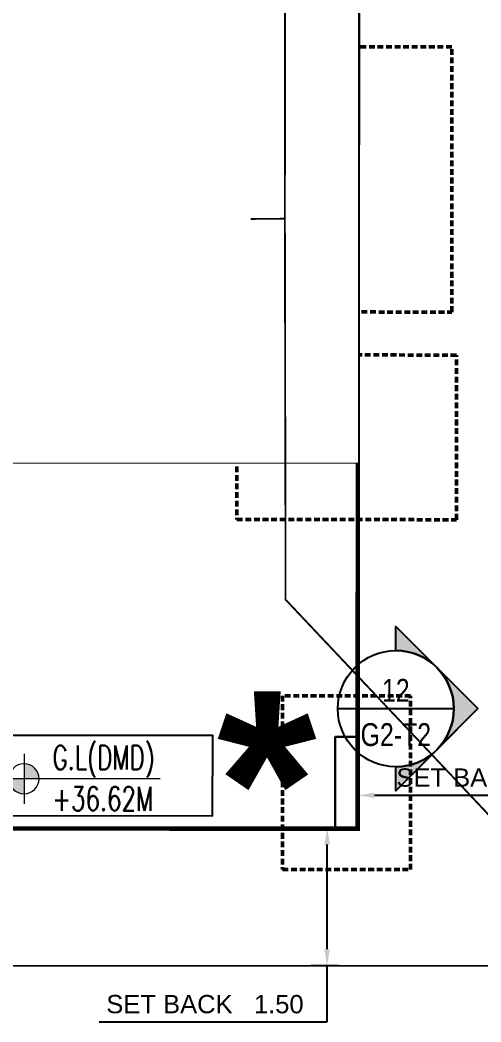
# Model space of a CAD drawing. Header units: centimetres. Extents: x -6122352 to 6876996, y -1694241 to 2592194.
# Drawn here: x 254534 to 259576, y -66809 to -55857 of the extents above; entities that cross this region are included whole.
import ezdxf
from ezdxf.enums import TextEntityAlignment as Align
from ezdxf.xclip import XClip

# ---------------------------------------------------------------- set-up
doc = ezdxf.new("R2010")
doc.units = ezdxf.units.CM
doc.header["$MEASUREMENT"] = 0
doc.header["$XCLIPFRAME"] = 2
doc.header["$PDMODE"] = 66
doc.header["$PDSIZE"] = 100
for name, pattern in [('CENTER', [2, 1.25, -0.25, 0.25, -0.25]), ('DASHED2', [0.375, 0.25, -0.125]), ('XR-AR-END-SETTING OUT PLAN$0$23261-XR-AR-SI-GF$0$HIDDEN', [0.375, 0.25, -0.125]), ('XR-AR-END-SETTING OUT PLAN$0$23585-XR-AR-END-GROUND FLOOR$0$23261-XR-AR-SI-GF$0$HIDDEN', [0.375, 0.25, -0.125]), ('XR-AR-END-SETTING OUT PLAN$0$23585-XR-AR-END-GROUND FLOOR$0$945-4P-1-101-GROUND FLOOR PLAN$0$XR-MIDDLE-GROUND FLOOR PLAN$0$HIDDEN2', [0.1875, 0.125, -0.0625]), ('XR-AR-END-SETTING OUT PLAN$0$23585-XR-AR-END-GROUND FLOOR$0$XR-END-GROUND FLOOR PLAN$0$HIDDEN2', [0.1875, 0.125, -0.0625])]:
    doc.linetypes.add(name, pattern=pattern)
doc.layers.get('Defpoints').update_dxf_attribs({"color": 255, "linetype": 'CENTER'})
for name, color, linetype in [('00-MI-DIM', 7, 'Continuous'), ('23585-XR-AR-BOUNDARY WALLS AND SETBACKS$0$setback', 7, 'XR-AR-END-SETTING OUT PLAN$0$23261-XR-AR-SI-GF$0$HIDDEN'), ('@MI-MEP', 7, 'Continuous'), ('@MI-REF LAYER', 7, 'Continuous'), ('B_TH_4', 7, 'Continuous'), ('XR-AR-END-SETTING OUT PLAN$0$23585-XR-AR-END-GROUND FLOOR$0$A-Flor-Strs', 1, 'Continuous'), ('XREF1$0$S-LEVELS', 2, 'Continuous'), ('XREF1$0$TYPICAL NEW PROFILE', 3, 'Continuous')]:
    doc.layers.add(name, color=color, linetype=linetype)
doc.layers.add('23585-XR-AR-DAMAC PLOT LIMITS$0$1-End units', color=7, linetype='Continuous', lineweight=5, true_color=0xf8991e)
for name, color, linetype, lineweight in [('@ Foundations', 4, 'DASHED2', 50), ('A-ANNO-TEXT', 3, 'Continuous', 25), ('XR-AR-END-SETTING OUT PLAN$0$23585-XR-AR-END-GROUND FLOOR$0$A-DOOR-FULL', 1, 'Continuous', 9), ('XR-AR-END-SETTING OUT PLAN$0$23585-XR-AR-END-GROUND FLOOR$0$A-FLOR-OVHD', 9, 'XR-AR-END-SETTING OUT PLAN$0$23585-XR-AR-END-GROUND FLOOR$0$23261-XR-AR-SI-GF$0$HIDDEN', 15), ('XR-AR-END-SETTING OUT PLAN$0$23585-XR-AR-END-GROUND FLOOR$0$A-GLAZ-SILL', 8, 'Continuous', 5), ('XR-AR-END-SETTING OUT PLAN$0$23585-XR-AR-END-GROUND FLOOR$0$A-GLAZ-WNDO', 232, 'Continuous', 9), ('XR-AR-END-SETTING OUT PLAN$0$23585-XR-AR-END-GROUND FLOOR$0$A-WALL', 7, 'Continuous', 30), ('XR-AR-END-SETTING OUT PLAN$0$23585-XR-AR-END-GROUND FLOOR$0$S-COLS', 51, 'Continuous', 40), ('XR-AR-END-SETTING OUT PLAN$0$23585-XR-AR-END-GROUND FLOOR$0$S-COLS-PATT', 8, 'Continuous', 5), ('XREF1$0$36-TAGLVL', 23, 'Continuous', 9)]:
    doc.layers.add(name, color=color, linetype=linetype, lineweight=lineweight)
doc.styles.add('Arial', font='arialbd.ttf')
doc.styles.add('Arial Narrow', font='ARIALN.TTF', dxfattribs={"width": 0.95, "height": 500})
doc.styles.get("Standard").update_dxf_attribs({"font": 'arial.ttf'})
doc.styles.add('XREF1$0$DLT_TEXT', font='romans.shx', dxfattribs={"width": 0.7})
doc.dimstyles.get("Standard").update_dxf_attribs({"dimtxt": 5, "dimasz": 0.5, "dimexe": 0.18, "dimexo": 0.0625, "dimgap": 0.09, "dimtad": 0, "dimtih": 1, "dimtoh": 1, "dimdec": 0, "dimzin": 0, "dimdsep": 46, "dimtxsty": 'Standard', "dimcen": 0.09, "dimadec": 0, "dimazin": 0, "dimtfac": 1, "dimtdec": 0, "dimtofl": 0, "dimtmove": 0, "dimatfit": 3, "dimfxl": 1, "dimtolj": 1, "dimtzin": 0, "dimarcsym": 0})

# ---------------------------------------------------------------- blocks, each defined once
blk = doc.blocks.new('23585-XR-AR-BOUNDARY WALLS AND SETBACKS')
at = {"layer": '23585-XR-AR-BOUNDARY WALLS AND SETBACKS$0$setback', "ltscale": 40, "const_width": 0.05}
blk.add_lwpolyline([(496589.3042704653, 2769016.813751923), (496574.9270819985, 2769029.987465308), (496579.081752577, 2769034.521751822), (496583.1351982165, 2769038.945401632), (496587.1885940474, 2769043.36919708), (496591.2422023872, 2769047.793206184), (496595.2953435249, 2769052.216741944), (496599.448957163, 2769056.749667525), (496613.8257116083, 2769043.575580135), (496609.6727737097, 2769039.043074088), (496605.6193757943, 2769034.619476363), (496601.5657508896, 2769030.195649182), (496597.5123508899, 2769025.771849183), (496593.4589551392, 2769021.34805382)], close=True, dxfattribs=at)
blk = doc.blocks.new('A$C9d9485f6')
at = {"layer": 'A-ANNO-TEXT', "rotation": 312.4881850805905}
blk.add_blockref('23585-XR-AR-BOUNDARY WALLS AND SETBACKS', (-2377088.534775567, -1504219.252137818), dxfattribs=at)
blk = doc.blocks.new('23585-XR-AR-DAMAC PLOT LIMITS')
at = {"layer": '23585-XR-AR-DAMAC PLOT LIMITS$0$1-End units', "color": 251, "true_color": 0x636466}
blk.add_lwpolyline([(496616.9583000001, 2769044.7741), (496610.7786999997, 2769038.0297), (496593.0834999997, 2769054.2435), (496599.2638999997, 2769060.988299999)], close=True, dxfattribs=at)
blk = doc.blocks.new('A$Cf093b529')
at = {"layer": 'A-ANNO-TEXT'}
blk.add_blockref('23585-XR-AR-DAMAC PLOT LIMITS', (-495391.9901121984, -2768603.441896566), dxfattribs=at)
blk = doc.blocks.new('*U35')
for points in [[(91, -5.684341886080801e-14), (41, -5.684341886080801e-14), (41, 1021), (91, 1021)], [(0, 0), (38, -5.684341886080801e-14), (38, -50), (50, -50), (50, -249.999999999997), (0, -249.999999999997)], [(1100, 2.842170943040401e-14), (1062, -2.842170943040401e-14), (1062, -49.99999999999997), (1050, -49.99999999999997), (1050, -249.999999999997), (1100, -249.999999999997)]]:
    blk.add_lwpolyline(points, close=True)
at = {"color": 8, "linetype": 'XR-AR-END-SETTING OUT PLAN$0$23585-XR-AR-END-GROUND FLOOR$0$XR-END-GROUND FLOOR PLAN$0$HIDDEN2'}
blk.add_arc((41, -5.684341886080801e-14), 1021, 1.594950045944486e-15, 90, dxfattribs=at)
at = {"layer": 'XR-AR-END-SETTING OUT PLAN$0$23585-XR-AR-END-GROUND FLOOR$0$A-GLAZ-SILL', "linetype": 'XR-AR-END-SETTING OUT PLAN$0$23585-XR-AR-END-GROUND FLOOR$0$945-4P-1-101-GROUND FLOOR PLAN$0$XR-MIDDLE-GROUND FLOOR PLAN$0$HIDDEN2', "ltscale": 3}
blk.add_lwpolyline([(0, 0), (1100, 0), (1100, -249.999999999997), (0, -249.999999999997)], close=True, dxfattribs=at)
blk = doc.blocks.new('*U37')
for points in [[(91, -5.684341886080801e-14), (41, -5.684341886080801e-14), (41, 1021), (91, 1021)], [(0, 0), (38, -5.684341886080801e-14), (38, -50), (50, -50), (50, -109.9999999801787), (0, -109.9999999801787)], [(1100, 2.842170943040401e-14), (1062, -2.842170943040401e-14), (1062, -49.99999999999997), (1050, -49.99999999999997), (1050, -109.9999999801786), (1100, -109.9999999801786)]]:
    blk.add_lwpolyline(points, close=True)
at = {"color": 8, "linetype": 'XR-AR-END-SETTING OUT PLAN$0$23585-XR-AR-END-GROUND FLOOR$0$XR-END-GROUND FLOOR PLAN$0$HIDDEN2'}
blk.add_arc((41, -5.684341886080801e-14), 1021, 1.594950045944486e-15, 90, dxfattribs=at)
at = {"layer": 'XR-AR-END-SETTING OUT PLAN$0$23585-XR-AR-END-GROUND FLOOR$0$A-GLAZ-SILL', "linetype": 'XR-AR-END-SETTING OUT PLAN$0$23585-XR-AR-END-GROUND FLOOR$0$945-4P-1-101-GROUND FLOOR PLAN$0$XR-MIDDLE-GROUND FLOOR PLAN$0$HIDDEN2', "ltscale": 3}
blk.add_lwpolyline([(0, 0), (1100, 0), (1100, -109.9999999801786), (0, -109.9999999801786)], close=True, dxfattribs=at)
blk = doc.blocks.new('XR-AR-END-SETTING OUT PLAN$0$23585-XR-AR-END-GROUND FLOOR$0$A$C75a8815d')
at = {"layer": 'XR-AR-END-SETTING OUT PLAN$0$23585-XR-AR-END-GROUND FLOOR$0$S-COLS', "color": 252, "lineweight": 30}
for points in [[(-0.02841067314147949, 3499.999932765961), (-0.02841019630432129, 2699.999933242798), (249.9715893268585, 2699.999932765961), (249.9715902805328, 3499.999933004379)], [(3.814697265625e-06, 0.001664876937866211), (3.814697265625e-06, 550.001665353775), (250.0000038146973, 550.0016646385193), (250.0000038146973, 0.001665115356445312)], [(-0.02838230133056641, -3999.998283624649), (-0.0283818244934082, -2999.99828338623), (249.9716181755066, -2999.998282670975), (249.9716184139252, -3999.998283147812)]]:
    blk.add_lwpolyline(points, close=True, dxfattribs=at)
blk = doc.blocks.new('XR-AR-END-SETTING OUT PLAN')
at = {"layer": 'XR-AR-END-SETTING OUT PLAN$0$23585-XR-AR-END-GROUND FLOOR$0$A-FLOR-OVHD', "color": 8}
blk.add_line((3200.106140449643, 10249.99855422974), (3200.106631532311, 8999.99834060669), dxfattribs=at)
at = {"layer": 'XR-AR-END-SETTING OUT PLAN$0$23585-XR-AR-END-GROUND FLOOR$0$A-FLOR-OVHD', "color": 8, "ltscale": 5}
for p, q in [((4150.149359419942, 9210.30683708191), (3250.158987239003, 9610.350899219513)), ((3250.158987298608, 9210.306836605072), (4150.149360194802, 9610.350899219513))]:
    blk.add_line(p, q, dxfattribs=at)
blk.add_lwpolyline([(3250.158987298608, 9210.306836605072), (4150.149359419942, 9210.30683708191), (4150.149360194802, 9610.350899219513), (3250.158987239003, 9610.350899219513)], close=True, dxfattribs=at)
at = {"layer": 'XR-AR-END-SETTING OUT PLAN$0$23585-XR-AR-END-GROUND FLOOR$0$A-Flor-Strs', "color": 8}
for p, q in [((3000.102111771703, 10249.9985537529), (3000.102079167962, 8999.993498325348)), ((3300.102112427354, 10249.99855422974), (3300.102079108357, 8999.99349784851)), ((3300.102093592286, 9549.99603509903), (3171.357380345464, 9681.451865673065)), ((3000.102095738053, 9549.996026039124), (3300.102093592286, 9549.99603509903)), ((3300.102093592286, 9549.99603509903), (3171.35738016665, 9418.540202617645))]:
    blk.add_line(p, q, dxfattribs=at)
at = {"layer": 'XR-AR-END-SETTING OUT PLAN$0$23585-XR-AR-END-GROUND FLOOR$0$A-GLAZ-SILL', "color": 8}
blk.add_line((3250.100986972451, 6049.997144699097), (3250.10133947432, 8199.998291492462), dxfattribs=at)
at = {"layer": 'XR-AR-END-SETTING OUT PLAN$0$23585-XR-AR-END-GROUND FLOOR$0$A-GLAZ-WNDO', "color": 8}
for p, q in [((3000.101339235902, 8199.998291015625), (3000.101339116693, 8149.998291015625)), ((3150.101339295506, 8149.998290538788), (3000.101339116693, 8149.998291015625)), ((3150.100986912847, 6099.997143745422), (3150.101339116693, 8199.998291015625)), ((3150.101339116693, 8199.998291015625), (3150.101339295506, 8149.998290538788)), ((3000.101213410497, 7447.998108863831), (3000.101213350892, 7497.998109340668)), ((3000.101213350892, 7497.998109340668), (3150.101213827729, 7497.998108386993)), ((3150.101213887334, 7447.998108863831), (3000.101213410497, 7447.998108863831)), ((3150.101213827729, 7497.998108386993), (3150.101213887334, 7447.998108863831)), ((3000.100987270474, 6746.998107910156), (3000.100986436009, 6796.998108863831)), ((3000.100986436009, 6796.998108863831), (3150.100987270474, 6796.998108863831)), ((3150.100987270474, 6796.998108863831), (3150.100986376405, 6746.998108863831)), ((3150.100986376405, 6746.998108863831), (3000.100987270474, 6746.998107910156)), ((3000.100986972451, 6049.997144699097), (3000.100986972451, 6099.997144699097)), ((3000.100986972451, 6099.997144699097), (3150.100986912847, 6099.997143745422)), ((3000.100986972451, 6049.997144699097), (3250.100986972451, 6049.997144699097)), ((3150.100986912847, 6099.997143745422), (3150.100987151265, 6049.997144699097))]:
    blk.add_line(p, q, dxfattribs=at)
for points in [[(3000.101213350892, 7497.998109340668), (3000.101339116693, 8149.998291015625)], [(3250.122793927789, 8199.997313976288), (3000.101339235902, 8199.998291015625)], [(3050.101339116693, 8149.998291015625), (3050.101213350892, 7497.998108863831)], [(3000.100986972451, 6099.997144699097), (3000.101213410497, 7447.998108863831)], [(3050.101213291287, 7447.998109340668), (3050.100986912847, 6796.998107910156)], [(3050.100986853242, 6746.998108386993), (3050.1009863168, 6099.997145175934)]]:
    blk.add_lwpolyline(points, dxfattribs=at)
at = {"layer": 'XR-AR-END-SETTING OUT PLAN$0$23585-XR-AR-END-GROUND FLOOR$0$A-WALL', "color": 8}
for points in [[(9250.102083459496, 6650.001490592957), (9050.100989297032, 6650.001235485077), (9050.10098965466, 8750.000639915466), (6850.11106570065, 8750.002635478973), (6850.111066058278, 8700.0026679039), (6750.111065879464, 8700.002668380737), (6750.111065879464, 8750.000871658325), (6650.111065939069, 8750.000871658325), (6650.111065283418, 8850.002022743225), (6950.111065164208, 8850.002250671387), (6950.111065879464, 8899.99970960617), (7050.111065879464, 8899.99970817566), (7050.11106570065, 8850.002797603607), (9050.099628582597, 8850.000640392303), (9050.10098899901, 10349.9981546402), (7050.11106581986, 10349.99975156784), (7050.111065998673, 9799.999710083008), (6950.11106570065, 9799.999708652496), (6950.112433806062, 10550.00580835342), (7050.108891561627, 10550.00580835342), (7050.104876235127, 10449.99988079071), (9050.099116638303, 10449.9981546402), (9049.948119357228, 19523.36598014832), (9249.950268521905, 19523.36597967148)], [(4790.1072358042, 8749.999267578125), (3250.101112738252, 8749.997854709625), (3250.123472645879, 8199.998291492462), (3000.123275354505, 8199.998291015625), (3000.100934281945, 8999.998242855072), (4540.107388034463, 8999.998847484589), (4540.107358470559, 9049.998554706573), (4790.107358232141, 9049.99855518341)], [(5650.11106570065, 8750.000054359436), (4790.107256367803, 8749.999291419983), (4790.107256188989, 8850.000108718872), (5650.111065641046, 8850.001082897186)], [(3250.12934859097, 5750.006791114807), (3250.100409820676, 5750.006854534149), (3250.100986972451, 6049.997144699097), (3000.129348531365, 6049.997144699097), (3000.129348650575, 5499.999974727631), (3250.129348769784, 5500.006791591644)], [(3250.129348710179, 5499.998108386993), (7760.105232134461, 5500.00174665451), (7760.105232253671, 5750.00045633316), (3250.129348531365, 5749.997789859772)]]:
    blk.add_lwpolyline(points, close=True, dxfattribs=at)
blk.add_lwpolyline([(3850.106042101979, 10500.01968860626), (5750.107330158353, 10500.00084400177), (5750.107415214181, 10250.00188541412), (4790.107357934117, 10249.9985537529), (4790.107358291745, 10149.99855566025), (4540.107357993722, 10149.99855566025), (4540.10735835135, 10249.9985537529), (3000.102095916867, 10249.99855327606), (3000.102079048753, 11999.99910259247), (3250.104392960668, 11999.99910163879), (3250.104392841458, 11100.02067995071), (3850.106042161584, 11100.02068090439), (3850.10604198277, 10499.99947547913)], dxfattribs=at)
at = {"layer": 'XR-AR-END-SETTING OUT PLAN$0$23585-XR-AR-END-GROUND FLOOR$0$A-DOOR-FULL', "color": 8, "xscale": -1, "rotation": 270}
blk.add_blockref('*U35', (4790.107358232141, 9049.99855518341), dxfattribs=at)
at = {"layer": 'XR-AR-END-SETTING OUT PLAN$0$23585-XR-AR-END-GROUND FLOOR$0$A-DOOR-FULL', "color": 8, "xscale": 0.9090909090912127, "yscale": 0.9090909090912127, "zscale": 0.9090909090912127, "rotation": 179.9999999999999}
blk.add_blockref('*U37', (6650.111066237092, 8750.001082897186), dxfattribs=at)
at = {"layer": 'XR-AR-END-SETTING OUT PLAN$0$23585-XR-AR-END-GROUND FLOOR$0$S-COLS-PATT', "color": 8}
blk.add_blockref('XR-AR-END-SETTING OUT PLAN$0$23585-XR-AR-END-GROUND FLOOR$0$A$C75a8815d', (3000.129344239831, 5499.998310089111), dxfattribs=at)
blk = doc.blocks.new('END UNIT')
at = {"xscale": 0.001, "yscale": 0.001, "zscale": 0.001}
blk.add_blockref('XR-AR-END-SETTING OUT PLAN', (-9.150201729830158, 0), dxfattribs=at)
blk = doc.blocks.new('TH_4')
at = {"xscale": -1}
blk.add_blockref('END UNIT', (495826.3053798428, 2769130.514097063), dxfattribs=at)
at = {"insert": (495831.45537848, 2769133.514097056), "char_height": 2, "attachment_point": 2, "style": 'Arial'}
blk.add_mtext('\\pxqc;*', dxfattribs=at)
blk = doc.blocks.new('A$C780da55d')
at = {"layer": 'B_TH_4', "xscale": 1.000039159572381, "yscale": 1.000039159572381, "zscale": 1.000039159572381}
blk.add_blockref('TH_4', (-495814.0704651335, -2769239.302089663), dxfattribs=at)
blk = doc.blocks.new('23585-XR-AR-MALDIVE-2$0$TH_4')
blk.add_blockref('A$C780da55d', (495794.655359471, 2769130.864096801))
at = {"layer": '@ Foundations', "linetype": 'DASHED2', "ltscale": 0.25}
for points in [[(495831.1802292943, 2769137.659569025), (495833.4802292943, 2769137.659569025), (495833.4802292943, 2769140.559569024), (495831.1802292943, 2769140.559569024)], [(495833.5302292943, 2769135.389569025), (495833.5302292943, 2769137.189569024), (495831.1302292944, 2769137.189569024), (495831.1302292944, 2769135.389569025)], [(495831.6304292943, 2769131.564569024), (495833.0304292943, 2769131.564569024), (495833.0304292943, 2769133.464569025), (495831.6304292943, 2769133.464569025)]]:
    blk.add_lwpolyline(points, close=True, dxfattribs=at)
blk = doc.blocks.new('A$C4721b5b5')
at = {"color": 1, "true_color": 0xeb0000, "const_width": 0.01}
blk.add_lwpolyline([(33.14992066984996, -2.328306436538696e-10), (27.15006329584867, 0.0001013341825455427), (21.14992334786803, 0.0002150123473256826), (15.14991851570085, 0.0001812328118830919), (9.149913681205362, 0.0001474525779485703), (0, 0.0001343116164207458), (0.0001474521122872829, 24.00014129909687), (9.150061134248972, 24.00015443982556), (15.14991850918159, 24.00005310680717), (21.14992334181443, 24.00008688610978), (27.15021074842662, 24.00010832236148), (33.14993300801143, 24.00015444704331), (42.29813890578225, 23.99995908513665), (42.29729119408876, 0.0001242465805262327)], close=True, dxfattribs=at)
blk = doc.blocks.new('XREF1$0$LVL  ATTR')
at = {"color": 7}
blk.add_wipeout([(-0.33727806633866564, 0.38352486299273547), (1.8973092599409713, 0.38352486299273547), (1.8973092599409713, -0.45047952129880775), (-0.33727806633866564, -0.4504795212988073)], dxfattribs=at)
at = {"layer": 'XREF1$0$36-TAGLVL', "extrusion": (-4.888139810645865e-07, 1.406522031717416e-17, 0.9999999999998805)}
h = blk.add_hatch(color=252, dxfattribs=at)
h.paths.add_polyline_path([(-0.06536514837319736, 0.1562500046566129, 0.4142135623730951), (-0.2216151483731973, 4.656612873077392e-09), (-0.06536514837319736, 4.656612873077392e-09)])
h.paths.add_polyline_path([(0.09088485162680264, 4.656612873077392e-09), (-0.06536514837319736, 4.656612873077392e-09), (-0.06536514837319736, -0.1562499953433871, 0.4142135623730951)])
at = {"layer": 'XREF1$0$36-TAGLVL', "extrusion": (-4.888139810645865e-07, 1.406522031717408e-17, 0.9999999999998805)}
for p, q in [((-0.06536515014719235, -0.2604166821887048), (-0.06536515014719235, 0.2604166511446238)), ((1.351057254982072, -1.396983861923218e-08, 5.262988010916589e-07), (-0.3253053234689158, -1.396983861923218e-08, -1.018362459642307e-07))]:
    blk.add_line(p, q, dxfattribs=at)
blk.add_circle((-0.06536514830387681, -4.494034574497252e-25, 3.195139836529895e-08), 0.15625, dxfattribs=at)
at = {"layer": 'XREF1$0$S-LEVELS', "color": 1}
blk.add_lwpolyline([(-0.3372780663386656, 0.3835248629927364), (1.897309259940972, 0.3835248629927364), (1.897309259940972, -0.4504795212988069), (-0.3372780663386656, -0.4504795212988069)], close=True, dxfattribs=at)
at = {"layer": 'XREF1$0$TYPICAL NEW PROFILE', "color": 3, "style": 'XREF1$0$DLT_TEXT', "width": 0.7}
for tag, p in [('+0.00M', (0.2413431143818681, 0.067100426539497, -0.0001437184612911057)), ('S.S.L', (0.2413431143818681, -0.3452672204089993, -0.0001437184612911057))]:
    blk.add_attdef(tag, p, '', height=0.2500000000000001, dxfattribs=at)
blk = doc.blocks.new('*D768')
at = {"color": 0, "lineweight": -2, "transparency": 16777216}
for p, q in [((494356.3806015836, 2767860.588842768), (494356.8114550118, 2767860.588842768)), ((494356.6314550118, 2767859.264451988), (494356.6314550118, 2767860.408842768)), ((494356.7564036326, 2767859.084451988), (494356.4514550118, 2767859.084451988)), ((494356.6314550118, 2767858.469337104), (494356.6314550118, 2767859.084451988)), ((494354.1388492819, 2767858.469337104), (494356.6314550118, 2767858.469337104))]:
    blk.add_line(p, q, dxfattribs=at)
at = {"color": 0, "transparency": 16777216}
for points in [[(494356.6014550118, 2767860.408842768), (494356.6614550118, 2767860.408842768), (494356.6314550118, 2767860.588842768)], [(494356.6014550118, 2767859.264451988), (494356.6614550118, 2767859.264451988), (494356.6314550118, 2767859.084451988)]]:
    blk.add_solid(points, dxfattribs=at)
at = {"layer": 'Defpoints', "color": 0, "transparency": 16777216}
for p in [(494356.3181015836, 2767860.588842768), (494356.6314550118, 2767860.588842768), (494356.8189036326, 2767859.084451988)]:
    blk.add_point(p, dxfattribs=at)
at = {"color": 0, "transparency": 16777216, "insert": (494355.2951521475, 2767858.662747745), "char_height": 0.2, "attachment_point": 5}
blk.add_mtext('\\A1;SET BACK   1.50', dxfattribs=at)
blk = doc.blocks.new('*D770')
at = {"color": 0, "lineweight": -2, "transparency": 16777216}
for p, q in [((494356.9691336247, 2767860.795808026), (494356.9691336247, 2767861.126457405)), ((494359.7866583421, 2767860.946457405), (494357.1491336247, 2767860.946457405)), ((494359.966658342, 2767860.970453594), (494359.966658342, 2767860.766457405))]:
    blk.add_line(p, q, dxfattribs=at)
at = {"color": 0, "transparency": 16777216}
for points in [[(494357.1491336247, 2767860.976457405), (494357.1491336247, 2767860.916457405), (494356.9691336247, 2767860.946457405)], [(494359.7866583421, 2767860.976457405), (494359.7866583421, 2767860.916457405), (494359.966658342, 2767860.946457405)]]:
    blk.add_solid(points, dxfattribs=at)
at = {"layer": 'Defpoints', "color": 0, "transparency": 16777216}
for p in [(494356.9691336247, 2767860.946457405), (494359.966658342, 2767861.032953594), (494356.9691336247, 2767860.733308026)]:
    blk.add_point(p, dxfattribs=at)
at = {"color": 0, "transparency": 16777216, "insert": (494358.4678959834, 2767861.139936259), "char_height": 0.2, "attachment_point": 5}
blk.add_mtext('\\A1;SET BACK   3.00', dxfattribs=at)
blk = doc.blocks.new('*U1449')
h = blk.add_hatch(color=94)
edge = h.paths.add_edge_path()
edge.add_line((2.073107351624285e-14, 6.35), (2.604757391419942e-14, 8.98025612106915))
edge.add_line((2.604757391419942e-14, 8.98025612106915), (8.980256121069157, -2.309263891220326e-14))
edge.add_line((8.980256121069157, -2.266361413514196e-14), (-1.4210854715202e-14, -8.980256121069157))
edge.add_line((-1.476770798400783e-14, -8.980256121069157), (-1.396315395812787e-14, -6.35))
edge.add_arc((-4.934941344458703e-16, 1.059254079499799e-29), 6.35, 269.9999999999999, 449.9999999999998)
at = {"color": 94}
blk.add_line((-6.35, -5.639932965095795e-15), (6.35, -1.127986593019159e-14), dxfattribs=at)
for points in [[(2.073107351624285e-14, 6.35), (2.604757391419942e-14, 8.98025612106915), (8.980256121069157, -2.266361413514196e-14), (-1.476770798400783e-14, -8.980256121069157), (-1.396315395812787e-14, -6.35, 0.9999999999999994)], [(4.490128060534564, -4.490128060534602, 0.4142135623730951), (4.490128060534587, 4.490128060534556), (8.980256121069157, -3.50714666583527e-14), (4.49012806053457, -4.490128060534602)]]:
    blk.add_lwpolyline(points, format="xyb", close=True)
blk.add_circle((-1.409983241273949e-15, -5.639932965095795e-15), 6.35, dxfattribs=at)
at = {"style": 'Arial Narrow', "width": 0.95, "flags": 8}
blk.add_attdef('VIEWNUMBER', text='', height=2.5, dxfattribs=at).set_placement((-1.409983241273949e-15, -5.639932965095795e-15), align=Align.BOTTOM_CENTER)
blk.add_attdef('SHEETNUMBER', text='', height=2.5, dxfattribs=at).set_placement((-1.409983241273949e-15, -1.587500000000005), align=Align.TOP_CENTER)
blk = doc.blocks.new('A$C01f2c052')
at = {"color": 1, "true_color": 0xeb0000, "const_width": 0.01}
blk.add_lwpolyline([(33.14992066984996, 0.6392779955640435), (27.15006329631433, 0.6393793299794197), (21.14992334786803, 0.6394930081441998), (15.14991851570085, 0.639459228143096), (9.149913681205362, 0.6394254481419921), (0, 0.6394123071804643), (0.0001474521122872829, 24.63941929489374), (9.150061134248972, 24.63943243538961), (15.14991850918159, 24.63933110237122), (21.14992334181443, 24.639364881441), (27.15021074842662, 24.6393863176927), (33.14993300801143, 24.63943244284019), (42.29813890578225, 24.6392370807007), (42.29729119408876, 0.6394022423774004)], close=True, dxfattribs=at)
dim = blk.add_linear_dim(base=(39.29983529937454, 2.501364906318486), p1=(42.29736001667334, 2.587861095089465), p2=(39.29983529937454, 2.288215526845306), text='SET BACK   <>', dimstyle='Standard', override={"dimtxt": 0.2, "dimtad": 1, "dimtih": 0, "dimdec": 2})
dim.commit()
dim.dimension.update_dxf_attribs({"geometry": '*D770', "text_midpoint": (40.79859765799483, 2.694843760225922), "insert": (-494317.6692983254, -2767858.445092499)})
dim = blk.add_linear_dim(base=(38.96215668640798, 2.143750269431621), p1=(39.14960530697135, 0.6393594881519675), p2=(38.64880325802369, 2.143750268500298), angle=90, text='SET BACK   <>', dimstyle='Standard', override={"dimtxt": 0.2, "dimtad": 1, "dimtih": 0, "dimdec": 2, "dimtmove": 1})
dim.commit()
dim.dimension.update_dxf_attribs({"geometry": '*D768', "text_midpoint": (38.82510559883667, 0.0242446050979197), "dimtype": 128, "insert": (-494317.6692983254, -2767858.445092499)})

msp = doc.modelspace()

# ---------------------------------------------------------------- hatches: boundary and pattern name
at = {"layer": '@MI-REF LAYER'}
h = msp.add_hatch(dxfattribs=at)
h.set_pattern_fill('ANSI31', color=256, scale=1999.999998458916, angle=186.7183412143764)
h.set_pattern_definition([(231.7183412143764, (-2377109729.195271, -1504175463.930205), (196.2436825049419, -154.8819453021617), [])])
h.paths.add_polyline_path([(258235.9717915808, -46419.6637702907), (251985.7242510969, -46418.55538738827), (251985.8076264812, -46719.18503831906), (228184.3742574019, -46714.96422227699), (228184.5622126638, -46414.33992341424), (221934.3167168333, -46413.22623358815), (221931.8343687674, -60687.05712075171), (258229.5152586794, -60694.77604477585)])

# ---------------------------------------------------------------- block references
at = {"layer": '@MI-REF LAYER', "xscale": 1000, "yscale": 1000, "zscale": 1000}
msp.add_blockref('A$C9d9485f6', (-23958.95045533385, 48155.57226163784), dxfattribs=at)
at = {"layer": '@MI-REF LAYER', "xscale": 1000, "yscale": 1000, "zscale": 1000, "rotation": 312.4882903633292}
msp.add_blockref('A$Cf093b529', (-891608.7329339073, 539022.7201118186), dxfattribs=at)

# ---------------------------------------------------------------- next in the draw order: block references
at = {"layer": '@MI-REF LAYER'}
ref = msp.add_blockref('23585-XR-AR-MALDIVE-2$0$TH_4', (-496065279.1720243, -2769108736.024544), dxfattribs=dict(at, xscale=999.9999999999999, yscale=999.9999999999999, zscale=999.9999999999999, rotation=359.9898394798748))
XClip(ref).set_block_clipping_path([(495793.21558611444, 2769130.513854292), (495835.25285888393, 2769130.5138520016), (495835.2536825731, 2769154.4537907955), (495826.30549856066, 2769154.4138743416), (495820.3057792054, 2769154.4138282165), (495814.3054913876, 2769154.4138067807), (495808.3054867608, 2769154.413773002), (495802.30562713346, 2769154.4138743337), (495793.21558691445, 2769154.4538613143)])

# ---------------------------------------------------------------- next in the draw order: linework, layer by layer
at = {"layer": '@MI-REF LAYER', "const_width": 5}
msp.add_lwpolyline([(221931.8343687906, -60687.05712077697), (221934.3167168716, -46413.22623347417), (228184.5622129424, -46414.33992317464), (228184.3742574213, -46714.96422230302), (251985.8076266936, -46719.18503818737), (251985.7242510877, -46418.55538738321), (258235.971791611, -46419.66377032368), (258233.3958558601, -60693.49464158788)], close=True, dxfattribs=at)

# ---------------------------------------------------------------- next in the draw order: block references
at = {"layer": '00-MI-DIM'}
ref = msp.add_blockref('*U1449', (258644.7178540814, -63384.19299401569), dxfattribs=dict(at, xscale=100, yscale=100, zscale=100))
ref.add_attrib('VIEWNUMBER', '12', dxfattribs={"layer": '0', "height": 250, "style": 'Arial Narrow', "width": 0.95}).set_placement((258644.7178540814, -63384.19299401569), align=Align.BOTTOM_CENTER)
ref.add_attrib('SHEETNUMBER', 'G2-T2', dxfattribs={"layer": '0', "height": 250, "style": 'Arial Narrow', "width": 0.95}).set_placement((258644.7178540814, -63542.94299401569), align=Align.TOP_CENTER)
at = {"layer": '@MI-MEP', "color": 10, "xscale": 1000, "yscale": 1000, "zscale": 1000, "rotation": 359.9898395876862}
msp.add_blockref('A$C4721b5b5', (218931.0552343792, -66187.09152374051), dxfattribs=at)

# ---------------------------------------------------------------- next in the draw order: block references
at = {"layer": '@MI-REF LAYER', "color": 7}
ref = msp.add_blockref('XREF1$0$LVL  ATTR', (254646.1057179198, -64150.65987133024, -1.028711233885912e-09), dxfattribs=dict(at, xscale=-1051.480567989675, yscale=1051.480567989676, zscale=1051.480567989675, rotation=179.9900720309284))
ref.add_attrib('S.S.L', 'G.L(DMD)', (254889.1694082536, -64050.53035598519, -0.1511171703383115), dxfattribs={"layer": 'XREF1$0$TYPICAL NEW PROFILE', "color": 3, "height": 262.8701419974187, "rotation": 359.9900753219566, "style": 'XREF1$0$DLT_TEXT', "width": 0.7})
ref.add_attrib('+0.00M', '+36.62M ', (254886.8660457975, -64499.86495498729, -0.1511171703383115), dxfattribs={"layer": 'XREF1$0$TYPICAL NEW PROFILE', "color": 3, "height": 262.8701419974187, "rotation": 359.9900753219566, "style": 'XREF1$0$DLT_TEXT', "width": 0.7})

# ---------------------------------------------------------------- next in the draw order: wipeouts: each hides what was drawn before it
at = {"color": 10}
msp.add_wipeout([(258235.97179158079, -46419.66377029071), (251985.72425109692, -46418.55538738829), (251985.80762648117, -46719.185038319076), (228184.37425740188, -46714.96422227698), (228184.56221266376, -46414.339923414256), (221934.31671683336, -46413.22623358815), (221931.8343687674, -60687.057120751706), (258229.51525867934, -60694.77604477588)], dxfattribs=at).dxf.layer = '@MI-REF LAYER'

# ---------------------------------------------------------------- next in the draw order: wipeouts: each hides what was drawn before it
msp.add_wipeout([(250090.30783311004, -56097.39393558731), (257059.7913774417, -56090.43919063527), (257063.48355205907, -59790.437347666186), (250094.00000683585, -59797.392095178686)]).dxf.layer = '@MI-REF LAYER'

# ---------------------------------------------------------------- next in the draw order: linework, layer by layer
at = {"layer": '@MI-REF LAYER', "color": 1, "const_width": 19.99999999999999}
msp.add_lwpolyline([(261161.737731443, -42151.7274950366), (257438.7254236644, -45717.85392662857), (257431.1680095367, -58028.52180623768), (257058.1514101866, -58031.07987908872), (257431.1680095367, -58028.52180623768), (257438.7481297845, -62192.37443214466), (261137.0306953128, -66108.71416291127)], dxfattribs=at)

# ---------------------------------------------------------------- next in the draw order: block references
at = {"layer": '@MI-REF LAYER', "color": 10, "xscale": 1000, "yscale": 1000, "zscale": 1000, "rotation": 359.9898394800435}
msp.add_blockref('A$C01f2c052', (218930.9418682572, -66826.36950916116), dxfattribs=at)

doc.saveas('drawing.dxf')
